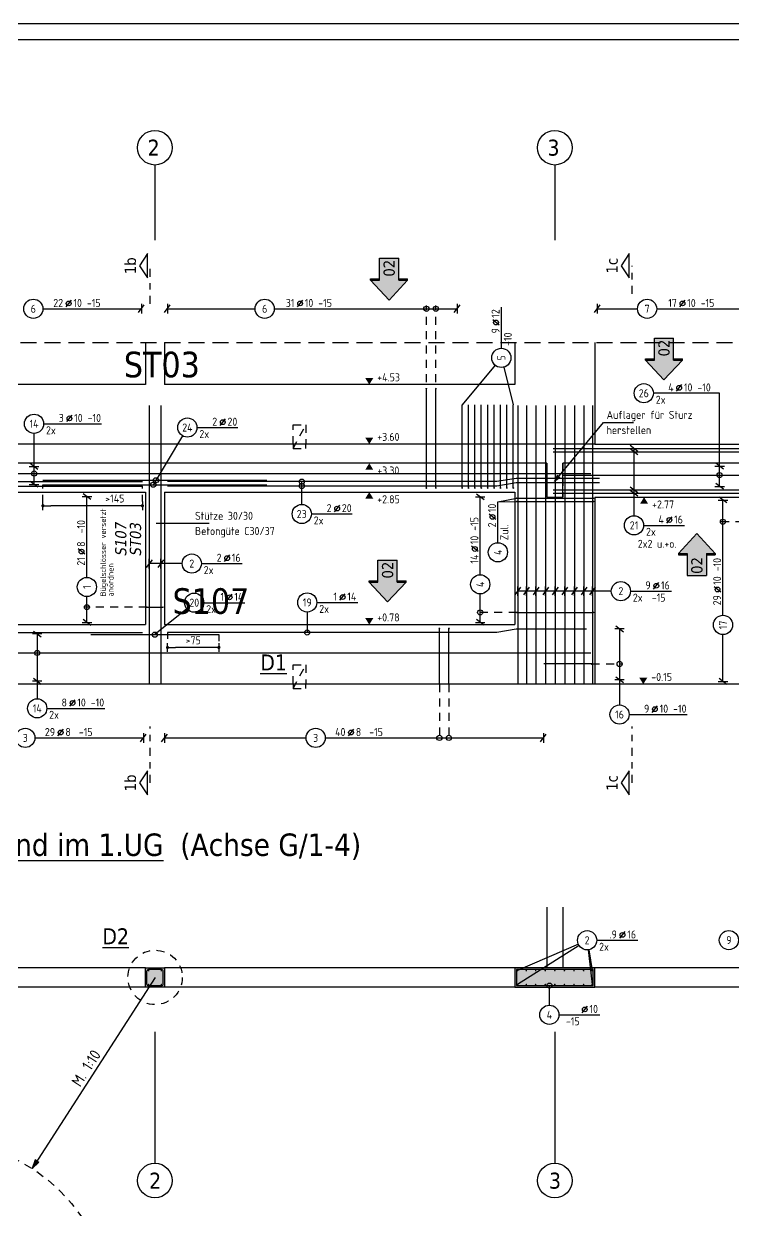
# Model space of a CAD drawing. Extents: x 44 to 147, y 27 to 70.
# Drawn here: x 53.55 to 64.64, y 47.2 to 65.73 of the extents above; entities that cross this region are included whole.
import ezdxf
from ezdxf.enums import TextEntityAlignment as Align

# ---------------------------------------------------------------- set-up
doc = ezdxf.new("R2010")
doc.units = 0
doc.header["$LTSCALE"] = 0.5
for name, pattern in [('AUSGEZOGEN', [1000.01, 1000, 0.01]), ('DASHDOTSMALL', [1.05, 0.5, -0.25, 0.05, -0.25]), ('DASHED', [0.75, 0.5, -0.25]), ('DOT', [0.175, 0.05, -0.125]), ('HIDDEN', [0.375, 0.25, -0.125]), ('HIDDEN4', [0.12, 0.02, -0.1]), ('PUNKT', [0.175, 0.05, -0.125]), ('STRICHPUNKT2', [0.55, 0.25, -0.125, 0.05, -0.125]), ('VERDECKT', [0.375, 0.25, -0.125])]:
    doc.linetypes.add(name, pattern=pattern)
for name, color, linetype in [('ACHSEN', 7, 'Continuous'), ('AFU', 7, 'Continuous'), ('BETON', 7, 'Continuous'), ('Brüstung EG', 7, 'Continuous'), ('DETAIL', 7, 'Continuous'), ('DRUEBER', 7, 'Continuous'), ('grau_hell', 7, 'Continuous'), ('grau_mittel', 7, 'Continuous'), ('HILFE', 7, 'Continuous'), ('index', 7, 'Continuous'), ('koten', 7, 'Continuous'), ('MASSE', 7, 'Continuous'), ('OBJEKT', 7, 'Continuous'), ('RAHMEN', 7, 'Continuous'), ('RND', 7, 'Continuous'), ('SCHNITTE', 7, 'Continuous'), ('SFP_Achsen', 7, 'Continuous'), ('TEXT', 7, 'Continuous'), ('VERDECKT', 7, 'Continuous')]:
    doc.layers.add(name, color=color, linetype=linetype)
doc.layers.add('NOPLOT', color=7, linetype='Continuous', plot=False)
doc.styles.add('helv', font='tahoma.ttf')
doc.styles.add('txt', font='isocp.shx')
doc.linetypes.add('AFU_50K', pattern='A,0.15,["/",Standard,S=0.2,R=0,X=-0.01,Y=-0.1],0.07,["/",Standard,S=0.2,R=0,X=-0.01,Y=-0.1],0.15', length=0.37)
doc.linetypes.add('AFU_50L', pattern='A,0.75,["/",Standard,S=0.2,R=0,X=-0.01,Y=-0.1],0.07,["/",Standard,S=0.2,R=0,X=-0.01,Y=-0.1],0.75', length=1.57)
doc.dimstyles.new('DOT_I', dxfattribs={"dimscale": 0.5, "dimtxt": 0.25, "dimasz": 0.25, "dimexe": 0.1, "dimexo": 0.3, "dimgap": 0.1, "dimtad": 1, "dimdec": 3, "dimzin": 3, "dimtxsty": 'txt', "dimblk": 'DOT', "dimblk1": 'DOT', "dimblk2": 'DOT', "dimsah": 1, "dimcen": 0.1, "dimse1": 1, "dimse2": 1, "dimazin": 0, "dimtfac": 1, "dimtdec": 4, "dimtix": 1, "dimtmove": 2, "dimatfit": 3, "dimfxl": 0, "dimtvp": 1, "dimtolj": 1, "dimtzin": 0, "dimarcsym": 0})

# ---------------------------------------------------------------- blocks, each defined once
blk = doc.blocks.new('OKRD_O')
at = {"color": 0, "linetype": 'ByBlock'}
blk.add_solid([(-0.125, 0.202), (0.125, 0.202), (0, 0)], dxfattribs=at)
at = {"color": 0, "linetype": 'ByBlock', "style": 'txt'}
blk.add_attdef('OKRD', (0.25, 0.1), '', height=0.25, dxfattribs=at)
blk = doc.blocks.new('OKRD_U')
at = {"color": 0, "linetype": 'ByBlock'}
blk.add_solid([(-0.125, -0.202), (0.125, -0.202), (0, 0)], dxfattribs=at)
at = {"color": 0, "linetype": 'ByBlock', "style": 'txt'}
blk.add_attdef('OKRD', (0.25, -0.35), '', height=0.25, dxfattribs=at)
blk = doc.blocks.new('lei_gre')
at = {"layer": 'RND', "color": 7, "linetype": 'Continuous'}
for p, q in [((-0.09, -0.12), (0.09, 0.12)), ((0, 0.15), (0, -0.15))]:
    blk.add_line(p, q, dxfattribs=at)
blk = doc.blocks.new('RND_LEI')
at = {"layer": 'RND', "color": 7, "linetype": 'Continuous'}
blk.add_line((1.022, 0.066), (1.19, 0.27), dxfattribs=at)
for centre, radius in [((0, 0), 0.3), ((1.106, 0.168), 0.075)]:
    blk.add_circle(centre, radius, dxfattribs=at)
at = {"layer": 'RND', "color": 7, "linetype": 'Continuous', "style": 'txt'}
blk.add_attdef('POSL', text='', height=0.25, dxfattribs=at).set_placement((0, 0), align=Align.MIDDLE)
blk.add_attdef('ANZ', text='', height=0.25, dxfattribs=at).set_placement((0.931, 0.057), align=Align.RIGHT)
for tag, p in [('DUM', (1.253, 0.057)), ('ABSTD', (1.674, 0.057)), ('POSTXT', (0.374, -0.327))]:
    blk.add_attdef(tag, p, '', height=0.25, dxfattribs=at)
blk = doc.blocks.new('A1-57-0')
at = {"layer": 'RAHMEN'}
blk.add_line((137.9, 59.4), (0, 59.4), dxfattribs=at)
at = {"layer": 'RAHMEN', "color": 5}
blk.add_line((137.4, 58.9), (2, 58.9), dxfattribs=at)
blk = doc.blocks.new('Pfeillinie')
at = {"layer": 'TEXT', "linetype": 'Continuous'}
blk.add_hatch(color=7, dxfattribs=at).paths.add_polyline_path([(0, 0), (-0.8, 0.2), (-0.8, 0), (-0.8, -0.2)])
at = {"layer": 'TEXT', "color": 7, "linetype": 'Continuous'}
for p, q in [((-0.8, 0), (-0.8, 0.2)), ((-0.8, 0.2), (0, 0)), ((-0.8, 0), (-0.8, -0.2)), ((-0.8, -0.2), (0, 0))]:
    blk.add_line(p, q, dxfattribs=at)
blk = doc.blocks.new('DOT')
at = {"layer": 'MASSE', "color": 7, "linetype": 'Continuous'}
for p, q in [((0, 0), (-1, 0)), ((0, 0.54), (0, -0.54))]:
    blk.add_line(p, q, dxfattribs=at)
at = {"layer": 'MASSE', "color": 7, "linetype": 'Continuous', "const_width": 0.2}
blk.add_lwpolyline([(-0.1, 0, 1), (0.1, 0, 1)], format="xyb", close=True, dxfattribs=at)
blk = doc.blocks.new('*D36')
at = {"layer": 'DEFPOINTS', "color": 0, "linetype": 'AUSGEZOGEN', "transparency": 16777216}
for p in [(55.8, 55.987), (55.8, 55.987), (56.604, 55.987)]:
    blk.add_point(p, dxfattribs=at)
at = {"layer": 'MASSE', "color": 0, "linetype": 'AUSGEZOGEN', "lineweight": -2, "transparency": 16777216}
blk.add_line((56.479, 55.987), (55.925, 55.987), dxfattribs=at)
at = {"layer": 'MASSE', "color": 0, "linetype": 'AUSGEZOGEN', "lineweight": -2, "transparency": 16777216, "xscale": 0.125, "yscale": 0.125, "zscale": 0.125, "rotation": 180}
blk.add_blockref('DOT', (55.8, 55.987), dxfattribs=at)
at = {"layer": 'MASSE', "color": 0, "linetype": 'AUSGEZOGEN', "lineweight": -2, "transparency": 16777216, "xscale": 0.125, "yscale": 0.125, "zscale": 0.125}
blk.add_blockref('DOT', (56.604, 55.987), dxfattribs=at)
at = {"layer": 'MASSE', "color": 0, "linetype": 'AUSGEZOGEN', "transparency": 16777216, "insert": (56.202, 56.099), "char_height": 0.125, "attachment_point": 5, "style": 'txt'}
blk.add_mtext('\\A1;>75', dxfattribs=at)
blk = doc.blocks.new('*D38')
at = {"layer": 'DEFPOINTS', "color": 0, "linetype": 'AUSGEZOGEN', "transparency": 16777216}
for p in [(53.854, 58.2), (53.854, 58.2), (55.408, 58.2)]:
    blk.add_point(p, dxfattribs=at)
at = {"layer": 'MASSE', "color": 0, "linetype": 'AUSGEZOGEN', "lineweight": -2, "transparency": 16777216}
blk.add_line((55.283, 58.2), (53.979, 58.2), dxfattribs=at)
at = {"layer": 'MASSE', "color": 0, "linetype": 'AUSGEZOGEN', "lineweight": -2, "transparency": 16777216, "xscale": 0.125, "yscale": 0.125, "zscale": 0.125, "rotation": 180}
blk.add_blockref('DOT', (53.854, 58.2), dxfattribs=at)
at = {"layer": 'MASSE', "color": 0, "linetype": 'AUSGEZOGEN', "lineweight": -2, "transparency": 16777216, "xscale": 0.125, "yscale": 0.125, "zscale": 0.125}
blk.add_blockref('DOT', (55.408, 58.2), dxfattribs=at)
at = {"layer": 'MASSE', "color": 0, "linetype": 'AUSGEZOGEN', "transparency": 16777216, "insert": (54.977, 58.313), "char_height": 0.125, "attachment_point": 5, "style": 'txt'}
blk.add_mtext('\\A1;>145', dxfattribs=at)
blk = doc.blocks.new('SCHN-2')
at = {"layer": 'SCHNITTE', "color": 6, "linetype": 'Continuous'}
blk.add_lwpolyline([(0.378, 0.088), (0, 0.34), (-0.378, 0.088)], close=True, dxfattribs=at)
at = {"layer": 'SCHNITTE', "color": 1, "linetype": 'DASHDOTSMALL', "style": 'helv'}
blk.add_attdef('SCHN-2', text='', height=0.35, dxfattribs=at).set_placement((0, 0.45), align=Align.CENTER)
blk = doc.blocks.new('hin_ind5')
at = {"layer": 'grau_hell', "linetype": 'AUSGEZOGEN'}
h = blk.add_hatch(color=9, dxfattribs=at)
h.dxf.hatch_style = 2
h.paths.add_polyline_path([(0, 0), (0.619, -0.577), (0.619, -0.3), (1.306, -0.3), (1.306, 0.3), (0.619, 0.3), (0.619, 0.577)])
h.paths.add_polyline_path([(0.34, -0.274), (1.311, -0.274), (1.311, 0.274), (0.34, 0.274)], flags=9)
at = {"layer": 'OBJEKT', "linetype": 'AUSGEZOGEN'}
for points in [[(0.619, 0.3), (0.66, 0.3), (0.66, 0.577), (0.619, 0.577)], [(0.619, -0.577), (0.66, -0.577), (0.66, -0.3), (0.619, -0.3)]]:
    blk.add_hatch(color=1, dxfattribs=at).paths.add_polyline_path(points)
at = {"layer": 'OBJEKT', "color": 1, "linetype": 'AUSGEZOGEN'}
for p, q in [((0, 0), (0.619, 0.577)), ((0.619, 0.577), (0.619, 0.3)), ((0.619, 0.577), (0.66, 0.577)), ((0.66, 0.577), (0.66, 0.3)), ((0, 0), (0.619, -0.577)), ((0.619, 0.3), (1.306, 0.3)), ((1.306, 0.3), (1.306, -0.3)), ((0.619, -0.3), (0.619, -0.577)), ((0.619, -0.3), (1.306, -0.3)), ((0.66, -0.3), (0.66, -0.577))]:
    blk.add_line(p, q, dxfattribs=at)
at = {"layer": 'OBJEKT', "color": 7, "linetype": 'AUSGEZOGEN'}
blk.add_line((0.619, -0.577), (0.66, -0.577), dxfattribs=at)
at = {"layer": 'index', "color": 1, "linetype": 'Continuous', "style": 'helv'}
blk.add_attdef('INDEX', text='', height=0.35, rotation=360, dxfattribs=at).set_placement((1.259, 0), align=Align.MIDDLE_RIGHT)

msp = doc.modelspace()

# ---------------------------------------------------------------- linework, layer by layer
at = {"layer": 'ACHSEN', "color": 140, "linetype": 'AUSGEZOGEN'}
for p, q in [((55.6041, 63.5221), (55.6041, 62.3475)), ((61.8541, 63.5221), (61.8541, 62.3475)), ((55.6041, 49.9845), (55.6041, 47.9301)), ((61.8541, 49.9845), (61.8541, 47.9301))]:
    msp.add_line(p, q, dxfattribs=at)
at = {"layer": 'AFU', "color": 8, "linetype": 'AFU_50L'}
for p, q in [((62.4791, 59.1633), (48.7291, 59.1633)), ((61.7291, 58.8633), (48.7291, 58.8633)), ((65.4891, 58.8633), (61.9791, 58.8633)), ((62.4791, 55.4133), (48.7291, 55.4133))]:
    msp.add_line(p, q, dxfattribs=at)
at = {"layer": 'AFU', "color": 8, "linetype": 'AFU_50K'}
for p, q in [((61.7291, 58.8633), (61.7291, 58.3333)), ((61.9791, 58.3333), (61.9791, 58.8633)), ((61.7291, 58.3333), (61.9791, 58.3333))]:
    msp.add_line(p, q, dxfattribs=at)
at = {"layer": 'BETON', "color": 6, "linetype": 'AUSGEZOGEN'}
for p, q in [((55.4541, 60.7476), (55.4541, 60.0933)), ((55.7541, 60.7476), (55.7541, 60.0933)), ((61.2291, 60.7476), (61.2291, 60.0933)), ((62.4791, 60.7476), (62.4791, 59.1633)), ((55.4541, 60.0933), (51.2291, 60.0933)), ((61.2291, 60.0933), (55.7541, 60.0933)), ((62.4791, 59.1633), (64.9791, 59.1633)), ((51.2291, 58.4133), (55.4541, 58.4133)), ((55.4541, 58.4133), (55.4541, 56.3433)), ((55.7541, 58.4133), (55.7541, 56.3433)), ((55.7541, 58.4133), (61.2291, 58.4133)), ((61.2291, 58.4133), (61.2291, 56.3433)), ((62.4791, 58.3333), (62.4791, 55.4133)), ((62.4791, 58.3333), (64.9791, 58.3333)), ((51.2291, 56.3433), (55.4541, 56.3433)), ((55.7541, 56.3433), (61.2291, 56.3433)), ((64.9791, 55.4133), (62.4791, 55.4133))]:
    msp.add_line(p, q, dxfattribs=at)
at = {"layer": 'BETON', "color": 6, "linetype": 'AUSGEZOGEN', "lineweight": -2}
for points in [[(55.7541, 50.9801), (55.7541, 50.6801), (55.4541, 50.6801), (55.4541, 50.9801)], [(62.4791, 50.6801), (62.4791, 50.9801), (61.2291, 50.9801), (61.2291, 50.6801)]]:
    msp.add_lwpolyline(points, close=True, dxfattribs=at)
at = {"layer": 'Brüstung EG', "color": 102, "linetype": 'DOT'}
for p, q in [((55.4541, 50.9801), (51.2291, 50.9801)), ((61.2291, 50.9801), (55.7541, 50.9801)), ((55.4541, 50.6801), (51.2291, 50.6801)), ((61.2291, 50.6801), (55.7541, 50.6801))]:
    msp.add_line(p, q, dxfattribs=at)
at = {"layer": 'DETAIL', "color": 102, "linetype": 'VERDECKT'}
for centre, radius in [((55.6072, 50.8332), 0.425), ((52.2433, 45.6047), 2.6671)]:
    msp.add_circle(centre, radius, dxfattribs=at)
at = {"layer": 'DRUEBER', "color": 7, "linetype": 'PUNKT', "lineweight": -2}
for points in [[(55.7541, 50.9801), (55.7541, 50.6801), (55.4541, 50.6801), (55.4541, 50.9801)], [(62.4791, 50.6801), (62.4791, 50.9801), (61.2291, 50.9801), (61.2291, 50.6801)]]:
    msp.add_lwpolyline(points, close=True, dxfattribs=at)
at = {"layer": 'grau_mittel', "color": 61}
for points in [[(55.4541, 50.9801), (55.4541, 50.6801), (55.7541, 50.9801), (55.7541, 50.6801)], [(61.2291, 50.9801), (61.2291, 50.6801), (62.4791, 50.9801), (62.4791, 50.6801)]]:
    msp.add_solid(points, dxfattribs=at)
at = {"layer": 'HILFE', "color": 102, "linetype": 'DASHED'}
msp.add_line((48.6291, 60.7476), (70.6791, 60.7476), dxfattribs=at)
at = {"layer": 'HILFE', "color": 102, "linetype": 'AUSGEZOGEN'}
msp.add_line((56.4526, 57.9229), (55.624, 57.9229), dxfattribs=at)
at = {"layer": 'MASSE', "color": 7, "linetype": 'HIDDEN4'}
for p, q in [((53.8541, 58.2679), (53.8541, 58.5281)), ((55.4078, 58.2679), (55.4078, 58.5074)), ((55.8004, 56.2205), (55.8004, 56.0543)), ((56.6041, 56.1868), (56.6041, 55.9993))]:
    msp.add_line(p, q, dxfattribs=at)
at = {"layer": 'OBJEKT', "color": 7, "linetype": 'AUSGEZOGEN'}
for p, q in [((61.7291, 51.9308), (61.7291, 50.9801)), ((61.9791, 51.9308), (61.9791, 50.9801)), ((55.4541, 50.9801), (51.2291, 50.9801)), ((61.2291, 50.9801), (55.7541, 50.9801)), ((64.9791, 50.9801), (62.4791, 50.9801)), ((55.4541, 50.6801), (51.2291, 50.6801)), ((61.2291, 50.6801), (55.7541, 50.6801)), ((64.9791, 50.6801), (62.4791, 50.6801))]:
    msp.add_line(p, q, dxfattribs=at)
at = {"layer": 'RND', "color": 7, "linetype": 'AUSGEZOGEN'}
for p, q in [((53.853, 61.2762), (55.3922, 61.2762)), ((55.7988, 61.2762), (57.1696, 61.2762)), ((57.4696, 61.2762), (60.3281, 61.2762)), ((61.0186, 60.6596), (61.0186, 61.2996)), ((62.5174, 61.2763), (63.1467, 61.2763)), ((63.4467, 61.2763), (64.9278, 61.2763)), ((64.4303, 59.9571), (63.3953, 59.9571)), ((64.4303, 58.8181), (64.4303, 59.9571)), ((53.7146, 58.8137), (53.7146, 59.3303)), ((53.8646, 59.4803), (54.7708, 59.4803)), ((56.2613, 59.4219), (56.9013, 59.4219)), ((53.7146, 58.5332), (53.7146, 58.8137)), ((64.4303, 58.5031), (64.4303, 58.8181)), ((54.5408, 57.081), (54.5408, 58.3431)), ((60.6877, 57.1221), (60.6877, 58.3369)), ((60.9644, 57.623), (60.9644, 58.263)), ((64.4824, 56.4885), (64.4824, 58.2892)), ((58.0487, 58.0717), (58.6887, 58.0717)), ((63.2423, 57.894), (63.8823, 57.894)), ((56.3297, 57.2969), (56.9697, 57.2969)), ((54.5408, 56.3772), (54.5408, 56.781)), ((60.6877, 56.379), (60.6877, 56.8221)), ((63.0371, 56.866), (63.6771, 56.866)), ((56.3685, 56.6862), (57.0085, 56.6862)), ((58.1349, 56.69), (58.7749, 56.69)), ((53.7638, 56.1987), (53.7638, 55.4606)), ((62.8657, 56.2779), (62.8657, 55.4821)), ((64.4824, 55.4547), (64.4824, 56.1885)), ((53.7638, 55.4606), (53.7638, 55.1858)), ((62.8657, 55.4821), (62.8657, 55.089)), ((53.9138, 55.0358), (54.8201, 55.0358)), ((63.0157, 54.939), (63.9219, 54.939)), ((53.7275, 54.5745), (55.4234, 54.5745)), ((55.7541, 54.5745), (57.9661, 54.5745)), ((58.2661, 54.5745), (61.6752, 54.5745)), ((62.5096, 51.4132), (63.1496, 51.4132)), ((55.6072, 50.8332), (53.6864, 47.8477)), ((61.9192, 50.249), (62.5592, 50.249))]:
    msp.add_line(p, q, dxfattribs=at)
at = {"layer": 'RND', "color": 102, "linetype": 'VERDECKT'}
for p, q in [((59.8462, 59.6779), (59.8462, 61.3262)), ((59.9962, 59.6779), (59.9962, 61.3262)), ((65.0299, 57.9501), (64.4324, 57.9501)), ((55.4791, 56.6159), (54.4908, 56.6159)), ((61.2584, 56.5337), (60.6377, 56.5337)), ((62.4299, 55.7283), (62.9157, 55.7283)), ((60.0494, 55.4133), (60.0494, 54.5245)), ((60.1994, 55.4133), (60.1994, 54.5245))]:
    msp.add_line(p, q, dxfattribs=at)
at = {"layer": 'RND', "color": 102, "linetype": 'AUSGEZOGEN'}
for p, q in [((60.9222, 60.3946), (60.4053, 59.7779)), ((61.0557, 60.3643), (61.2053, 59.7779)), ((56.0345, 59.293), (55.5725, 58.5178)), ((63.0923, 58.044), (63.0923, 59.0941)), ((57.8987, 58.2217), (57.8987, 58.5774)), ((60.9644, 58.263), (61.2584, 58.3171)), ((60.9644, 58.263), (61.2584, 58.2671)), ((56.0297, 57.2969), (55.5141, 57.2969)), ((62.7371, 56.866), (61.2749, 56.866)), ((56.1021, 56.5916), (55.6041, 56.1868)), ((57.9849, 56.54), (57.9849, 56.2205)), ((62.2221, 51.3532), (61.271, 50.9386)), ((62.233, 51.3328), (61.271, 50.7216)), ((62.3761, 51.2641), (62.4359, 50.7216)), ((62.3834, 51.2651), (62.4359, 50.9386)), ((61.7692, 50.399), (61.7692, 50.7051))]:
    msp.add_line(p, q, dxfattribs=at)
at = {"layer": 'RND', "color": 7, "linetype": 'AUSGEZOGEN'}
for points, const_width in [([(59.8392, 60.0279, 1), (59.8532, 60.0279, 1)], 0.014), ([(59.9892, 60.0279, 1), (60.0032, 60.0279, 1)], 0.014), ([(59.8392, 58.4779, 1), (59.8532, 58.4779, 1)], 0.014), ([(59.9892, 58.4779, 1), (60.0032, 58.4779, 1)], 0.014), ([(60.4123, 58.4779, -1), (60.3983, 58.4779, -1)], 0.014), ([(60.5123, 58.4779, -1), (60.4983, 58.4779, -1)], 0.014), ([(60.6123, 58.4779, -1), (60.5983, 58.4779, -1)], 0.014), ([(60.7123, 58.4779, -1), (60.6983, 58.4779, -1)], 0.014), ([(60.8123, 58.4779, -1), (60.7983, 58.4779, -1)], 0.014), ([(60.9123, 58.4779, -1), (60.8983, 58.4779, -1)], 0.014), ([(61.0123, 58.4779, -1), (60.9983, 58.4779, -1)], 0.014), ([(61.1123, 58.4779, -1), (61.0983, 58.4779, -1)], 0.014), ([(61.2123, 58.4779, -1), (61.1983, 58.4779, -1)], 0.014), ([(61.2522, 58.3171, 1), (61.2647, 58.3171, 1)], 0.0125), ([(61.2522, 58.2671, 1), (61.2647, 58.2671, 1)], 0.0125), ([(62.4522, 58.3171, 1), (62.4647, 58.3171, 1)], 0.0125), ([(62.4522, 58.2671, 1), (62.4647, 58.2671, 1)], 0.0125), ([(55.4728, 56.6159, 1), (55.4853, 56.6159, 1)], 0.0125), ([(55.7228, 56.6159, 1), (55.7353, 56.6159, 1)], 0.0125), ([(61.2522, 56.5337, 1), (61.2647, 56.5337, 1)], 0.0125), ([(62.4522, 56.5337, 1), (62.4647, 56.5337, 1)], 0.0125), ([(60.0424, 56.2833, 1), (60.0564, 56.2833, 1)], 0.014), ([(60.1924, 56.2833, 1), (60.2064, 56.2833, 1)], 0.014), ([(62.4369, 55.7283, -1), (62.4229, 55.7283, -1)], 0.014), ([(55.4982, 50.9386, 1), (55.5107, 50.9386, 1)], 0.0125), ([(55.5005, 50.9386, 1), (55.5085, 50.9386, 1)], 0.008), ([(55.6975, 50.9386, 1), (55.71, 50.9386, 1)], 0.0125), ([(55.7077, 50.9386, -1), (55.6997, 50.9386, -1)], 0.008), ([(61.2647, 50.9386, 1), (61.2772, 50.9386, 1)], 0.0125), ([(61.4019, 50.9386, 1), (61.4144, 50.9386, 1)], 0.0125), ([(61.4042, 50.9386, 1), (61.4122, 50.9386, 1)], 0.008), ([(61.5479, 50.9386, 1), (61.5604, 50.9386, 1)], 0.0125), ([(61.5502, 50.9386, 1), (61.5582, 50.9386, 1)], 0.008), ([(61.6979, 50.9386, 1), (61.7104, 50.9386, 1)], 0.0125), ([(61.7002, 50.9386, 1), (61.7082, 50.9386, 1)], 0.008), ([(61.8479, 50.9386, 1), (61.8604, 50.9386, 1)], 0.0125), ([(61.8502, 50.9386, 1), (61.8582, 50.9386, 1)], 0.008), ([(61.9979, 50.9386, 1), (62.0104, 50.9386, 1)], 0.0125), ([(62.0002, 50.9386, 1), (62.0082, 50.9386, 1)], 0.008), ([(62.1479, 50.9386, 1), (62.1604, 50.9386, 1)], 0.0125), ([(62.1502, 50.9386, 1), (62.1582, 50.9386, 1)], 0.008), ([(62.2979, 50.9386, 1), (62.3104, 50.9386, 1)], 0.0125), ([(62.3002, 50.9386, 1), (62.3082, 50.9386, 1)], 0.008), ([(62.4297, 50.9386, 1), (62.4422, 50.9386, 1)], 0.0125), ([(62.4319, 50.9386, 1), (62.4399, 50.9386, 1)], 0.008), ([(55.4982, 50.7216, 1), (55.5107, 50.7216, 1)], 0.0125), ([(55.5005, 50.7216, -1), (55.5085, 50.7216, -1)], 0.008), ([(55.6975, 50.7216, 1), (55.71, 50.7216, 1)], 0.0125), ([(55.7077, 50.7216, 1), (55.6997, 50.7216, 1)], 0.008), ([(61.2647, 50.7216, 1), (61.2772, 50.7216, 1)], 0.0125), ([(61.4019, 50.7216, 1), (61.4144, 50.7216, 1)], 0.0125), ([(61.4042, 50.7216, -1), (61.4122, 50.7216, -1)], 0.008), ([(61.5479, 50.7216, 1), (61.5604, 50.7216, 1)], 0.0125), ([(61.5502, 50.7216, -1), (61.5582, 50.7216, -1)], 0.008), ([(61.6979, 50.7216, 1), (61.7104, 50.7216, 1)], 0.0125), ([(61.7002, 50.7216, -1), (61.7082, 50.7216, -1)], 0.008), ([(61.8479, 50.7216, 1), (61.8604, 50.7216, 1)], 0.0125), ([(61.8502, 50.7216, -1), (61.8582, 50.7216, -1)], 0.008), ([(61.9979, 50.7216, 1), (62.0104, 50.7216, 1)], 0.0125), ([(62.0002, 50.7216, -1), (62.0082, 50.7216, -1)], 0.008), ([(62.1479, 50.7216, 1), (62.1604, 50.7216, 1)], 0.0125), ([(62.1502, 50.7216, -1), (62.1582, 50.7216, -1)], 0.008), ([(62.2979, 50.7216, 1), (62.3104, 50.7216, 1)], 0.0125), ([(62.3002, 50.7216, -1), (62.3082, 50.7216, -1)], 0.008), ([(62.4297, 50.7216, 1), (62.4422, 50.7216, 1)], 0.0125)]:
    msp.add_lwpolyline(points, format="xyb", close=True, dxfattribs=dict(at, const_width=const_width))
at = {"layer": 'RND', "color": 1, "linetype": 'AUSGEZOGEN'}
for points in [[(59.8462, 58.4779), (59.8462, 60.0279)], [(59.9962, 58.4779), (59.9962, 60.0279)], [(55.5141, 59.7633), (55.5141, 55.4133)], [(55.6941, 59.7633), (55.6941, 55.4133)], [(59.8462, 58.4779), (59.8462, 59.6779)], [(59.9962, 58.4779), (59.9962, 59.6779)], [(60.4053, 58.4779), (60.4053, 59.7779)], [(60.5053, 58.4779), (60.5053, 59.7779)], [(60.6053, 58.4779), (60.6053, 59.7779)], [(60.7053, 58.4779), (60.7053, 59.7779)], [(60.8053, 58.4779), (60.8053, 59.7779)], [(60.9053, 58.4779), (60.9053, 59.7779)], [(61.0053, 58.4779), (61.0053, 59.7779)], [(61.1053, 58.4779), (61.1053, 59.7779)], [(61.2053, 58.4779), (61.2053, 59.7779)], [(61.2749, 59.7633), (61.2749, 55.4133)], [(61.4097, 59.7633), (61.4097, 55.4133)], [(61.5597, 59.7633), (61.5597, 55.4133)], [(61.7097, 59.7633), (61.7097, 55.4133)], [(61.8597, 59.7633), (61.8597, 55.4133)], [(62.0097, 59.7633), (62.0097, 55.4133)], [(62.1597, 59.7633), (62.1597, 55.4133)], [(62.1597, 59.7633), (62.1597, 55.4133)], [(62.3097, 59.7633), (62.3097, 55.4133)], [(62.4412, 59.7633), (62.4412, 55.4133)], [(61.8291, 59.0941), (65.6291, 59.0941)], [(61.8291, 59.0418), (65.6291, 59.0418)], [(50.4078, 58.6074), (51.2078, 58.6074), (51.5078, 58.5774), (55.4078, 58.5774)], [(50.7197, 58.7032), (62.4197, 58.7032)], [(53.8541, 58.5981), (57.3541, 58.5981)], [(62.5504, 58.6274), (61.2504, 58.6274), (60.9504, 58.5774), (55.8004, 58.5774)], [(61.9791, 58.6793), (65.4791, 58.6793)], [(50.4078, 58.5374), (51.2078, 58.5374), (51.5078, 58.5074), (55.4078, 58.5074)], [(53.8541, 58.5281), (57.3541, 58.5281)], [(62.5504, 58.5574), (61.2504, 58.5574), (60.9504, 58.5074), (55.8004, 58.5074)], [(61.8291, 58.4467), (65.6291, 58.4467)], [(61.8291, 58.3944), (65.6291, 58.3944)], [(61.2584, 58.3171), (62.4584, 58.3171)], [(61.2584, 58.2671), (62.4584, 58.2671)], [(55.4791, 56.6159), (55.7291, 56.6159)], [(61.2584, 56.5337), (62.4584, 56.5337)], [(50.6078, 56.2505), (51.2078, 56.2505), (51.5078, 56.2205), (55.4078, 56.2205)], [(54.6041, 56.1868), (56.6041, 56.1868)], [(62.3504, 56.2705), (61.2504, 56.2705), (60.9504, 56.2205), (55.8004, 56.2205)], [(60.0494, 55.4133), (60.0494, 56.2833)], [(60.1994, 55.4133), (60.1994, 56.2833)], [(50.7197, 55.9006), (62.4197, 55.9006)], [(62.4299, 55.7283), (61.6799, 55.7283)]]:
    msp.add_lwpolyline(points, dxfattribs=at)
at = {"layer": 'RND', "color": 102, "linetype": 'AUSGEZOGEN'}
msp.add_lwpolyline([(61.8473, 58.5794), (62.6143, 59.5004), (63.0835, 59.5004)], dxfattribs=at)
at = {"layer": 'RND', "color": 1, "linetype": 'AUSGEZOGEN'}
msp.add_lwpolyline([(55.5041, 50.7051), (55.7041, 50.7051, 0.4142136), (55.7341, 50.7351), (55.7341, 50.9251, 0.4142136), (55.7041, 50.9551), (55.5041, 50.9551, 0.4142136), (55.4741, 50.9251), (55.4741, 50.7351, 0.4142136)], format="xyb", close=True, dxfattribs=at)
msp.add_lwpolyline([(61.2541, 50.7051), (62.4541, 50.7051), (62.4541, 50.9551), (61.2541, 50.9551)], close=True, dxfattribs=at)
at = {"layer": 'RND', "color": 7, "linetype": 'AUSGEZOGEN'}
for centre in [(59.8462, 61.2762), (59.9962, 61.2762), (53.7146, 58.7032), (55.5786, 58.5281), (55.6203, 58.5981), (57.8987, 58.5774), (64.4303, 58.6793), (57.8987, 58.5074), (64.4824, 57.9501), (54.5408, 56.6159), (60.6877, 56.5337), (55.6041, 56.1868), (57.9849, 56.2205), (53.7638, 55.9006), (62.8657, 55.7283), (60.0494, 54.5745), (60.1994, 54.5745), (61.7692, 50.7051)]:
    msp.add_circle(centre, 0.04, dxfattribs=at)
at = {"layer": 'SCHNITTE', "color": 6, "linetype": 'STRICHPUNKT2'}
for p, q in [((55.5319, 61.3524), (55.5319, 61.9487)), ((63.0616, 61.5111), (63.0616, 61.9487)), ((55.5319, 53.8712), (55.5319, 54.7505)), ((63.0616, 53.8712), (63.0616, 54.7505))]:
    msp.add_line(p, q, dxfattribs=at)
at = {"layer": 'SFP_Achsen', "color": 7, "linetype": 'AUSGEZOGEN'}
for centre in [(55.6041, 63.7926), (61.8541, 63.7926), (55.6041, 47.6596), (61.8541, 47.6596)]:
    msp.add_circle(centre, 0.2705, dxfattribs=at)
at = {"layer": 'VERDECKT', "color": 7, "linetype": 'HIDDEN'}
for p, q in [((57.7641, 59.1633), (57.7641, 59.4633)), ((57.7641, 59.4633), (57.9641, 59.4633)), ((57.7641, 59.0933), (57.9641, 59.4633)), ((57.9641, 59.4633), (57.9641, 59.1633)), ((57.7641, 59.1633), (57.7641, 59.0933)), ((57.9641, 59.0933), (57.9641, 59.1633)), ((57.7641, 59.0933), (57.9641, 59.0933)), ((57.7641, 55.4133), (57.7641, 55.7133)), ((57.7641, 55.7133), (57.9641, 55.7133)), ((57.7641, 55.3433), (57.9641, 55.7133)), ((57.9641, 55.7133), (57.9641, 55.4133)), ((57.7641, 55.4133), (57.7641, 55.3433)), ((57.9641, 55.3433), (57.9641, 55.4133)), ((57.7641, 55.3433), (57.9641, 55.3433))]:
    msp.add_line(p, q, dxfattribs=at)
at = {"layer": 'VERDECKT', "color": 7, "linetype": 'VERDECKT'}
for p, q in [((61.7291, 58.8633), (61.7291, 58.3333)), ((61.9791, 58.8633), (61.9791, 58.3333)), ((61.7291, 58.3333), (61.9791, 58.3333)), ((57.7641, 55.4133), (52.5791, 55.4133)), ((62.4791, 55.4133), (57.9641, 55.4133))]:
    msp.add_line(p, q, dxfattribs=at)

# ---------------------------------------------------------------- block references
at = {"layer": 'koten', "color": 7, "linetype": 'VERDECKT', "xscale": 0.5, "yscale": 0.5, "zscale": 0.5}
for name, p, values in [('OKRD_O', (58.9541, 60.0933), {'OKRD': '+4.53'}), ('OKRD_O', (58.9541, 59.1633), {'OKRD': '+3.60'}), ('OKRD_U', (58.9541, 58.8633), {'OKRD': '+3.30'}), ('OKRD_U', (58.9541, 58.4133), {'OKRD': '+2.85'})]:
    msp.add_blockref(name, p, dxfattribs=at).add_auto_attribs(values)
at = {"layer": 'koten', "color": 7, "linetype": 'AUSGEZOGEN', "xscale": 0.5, "yscale": 0.5, "zscale": 0.5}
for name, p, values in [('OKRD_U', (63.2493, 58.3333), {'OKRD': '+2.77'}), ('OKRD_O', (58.9541, 56.3433), {'OKRD': '+0.78'}), ('OKRD_O', (63.2369, 55.4133), {'OKRD': '-0.15'})]:
    msp.add_blockref(name, p, dxfattribs=at).add_auto_attribs(values)
at = {"layer": 'OBJEKT', "color": 7, "linetype": 'AUSGEZOGEN', "xscale": 0.5, "yscale": 0.5, "zscale": 0.5, "rotation": 90}
for p in [(59.264, 61.4118), (63.56, 60.1654), (59.2404, 56.6968)]:
    msp.add_blockref('hin_ind5', p, dxfattribs=at).add_auto_attribs({'INDEX': '02'})
at = {"layer": 'OBJEKT', "color": 7, "linetype": 'AUSGEZOGEN'}
ref = msp.add_blockref('hin_ind5', (64.0739, 57.7645), dxfattribs=dict(at, xscale=-0.5, yscale=0.5, zscale=0.5, rotation=90))
ref.add_attrib('INDEX', '02', dxfattribs={"layer": 'index', "color": 1, "linetype": 'Continuous', "height": 0.175, "rotation": 90, "style": 'helv'}).set_placement((64.0739, 57.3984), align=Align.MIDDLE_RIGHT)
at = {"layer": 'RAHMEN', "color": 7, "linetype": 'AUSGEZOGEN', "xscale": 0.5, "yscale": 0.5, "zscale": 0.5}
msp.add_blockref('A1-57-0', (43.8878, 36.0287), dxfattribs=at)
at = {"layer": 'RND', "color": 7, "linetype": 'AUSGEZOGEN', "xscale": 0.5, "yscale": 0.5, "zscale": 0.5}
for p, values in [((53.703, 61.2762), {'POSL': '6', 'DUM': '10', 'ANZ': '22', 'ABSTD': '-15'}), ((57.3196, 61.2762), {'POSL': '6', 'DUM': '10', 'ANZ': '31', 'ABSTD': '-15'}), ((63.2967, 61.2763), {'POSL': '7', 'DUM': '10', 'ANZ': '17', 'ABSTD': '-15'}), ((63.2453, 59.9571), {'POSL': '26', 'DUM': '10', 'ANZ': '4', 'ABSTD': '-10', 'POSTXT': '2x'}), ((53.7146, 59.4803), {'POSL': '14', 'DUM': '10', 'ANZ': '3', 'ABSTD': '-10', 'POSTXT': '2x'}), ((56.1113, 59.4219), {'POSL': '24', 'DUM': '20', 'ANZ': '2', 'POSTXT': '2x'}), ((57.8987, 58.0717), {'POSL': '23', 'DUM': '20', 'ANZ': '2', 'POSTXT': '2x'}), ((63.0923, 57.894), {'POSL': '21', 'DUM': '16', 'ANZ': '4', 'POSTXT': '2x'}), ((56.1797, 57.2969), {'POSL': '2', 'DUM': '16', 'ANZ': '2', 'POSTXT': '2x'}), ((62.8871, 56.866), {'POSL': '2', 'DUM': '16', 'ANZ': '9', 'POSTXT': '2x  -15'}), ((56.2185, 56.6862), {'POSL': '20', 'DUM': '14', 'ANZ': '1', 'POSTXT': '2x'}), ((57.9849, 56.69), {'POSL': '19', 'DUM': '14', 'ANZ': '1', 'POSTXT': '2x'}), ((53.7638, 55.0358), {'POSL': '14', 'DUM': '10', 'ANZ': '8', 'ABSTD': '-10', 'POSTXT': '2x'}), ((62.8657, 54.939), {'POSL': '16', 'DUM': '10', 'ANZ': '9', 'ABSTD': '-10'}), ((53.5775, 54.5745), {'POSL': '3', 'DUM': '8', 'ANZ': '29', 'ABSTD': '-15'}), ((58.1161, 54.5745), {'POSL': '3', 'DUM': '8', 'ANZ': '40', 'ABSTD': '-15'}), ((62.3596, 51.4132), {'POSL': '2', 'DUM': '16', 'ANZ': '.9', 'POSTXT': '2x'}), ((64.575, 51.4153), {'POSL': '9', 'DUM': '14', 'ANZ': '.4'}), ((61.7692, 50.249), {'POSL': '4', 'DUM': '10', 'POSTXT': ' -15'})]:
    msp.add_blockref('RND_LEI', p, dxfattribs=at).add_auto_attribs(values)
for p in [(55.3922, 61.2762), (55.7988, 61.2762), (60.3281, 61.2762), (62.5174, 61.2763), (55.4234, 54.5745), (55.7541, 54.5745), (61.6752, 54.5745)]:
    msp.add_blockref('lei_gre', p, dxfattribs=at)
at = {"layer": 'RND', "color": 7, "linetype": 'AUSGEZOGEN', "xscale": 0.5, "yscale": 0.5, "zscale": 0.5, "rotation": 90}
for p, values in [((61.0186, 60.5096), {'POSL': '5', 'DUM': '12', 'ANZ': '9', 'POSTXT': '-10'}), ((60.9644, 57.473), {'POSL': '4', 'DUM': '10', 'ANZ': '2', 'POSTXT': 'Zul.'}), ((60.6877, 56.9721), {'POSL': '4', 'DUM': '10', 'ANZ': '14', 'ABSTD': '-15'}), ((54.5408, 56.931), {'POSL': '1', 'DUM': '8', 'ANZ': '21', 'ABSTD': '-10'}), ((64.4824, 56.3385), {'POSL': '17', 'DUM': '10', 'ANZ': '29', 'ABSTD': '-10'})]:
    msp.add_blockref('RND_LEI', p, dxfattribs=at).add_auto_attribs(values)
at = {"layer": 'RND', "color": 102, "linetype": 'AUSGEZOGEN'}
for name, p, xscale, yscale, zscale, rotation in [('lei_gre', (63.0923, 59.0941), 0.5, 0.5, 0.5, 90), ('lei_gre', (63.0923, 59.0418), 0.5, 0.5, 0.5, 90), ('Pfeillinie', (61.8473, 58.5794), 0.125, 0.125, 0.125, 230.2131695427846), ('lei_gre', (63.0923, 58.4467), 0.5, 0.5, 0.5, 90), ('lei_gre', (63.0923, 58.3944), 0.5, 0.5, 0.5, 90), ('lei_gre', (55.5141, 57.2969), 0.5, 0.5, 0.5, 180), ('lei_gre', (55.6941, 57.2969), 0.5, 0.5, 0.5, 180), ('lei_gre', (61.2749, 56.866), 0.5, 0.5, 0.5, 180), ('lei_gre', (61.4097, 56.866), 0.5, 0.5, 0.5, 180), ('lei_gre', (61.5597, 56.866), 0.5, 0.5, 0.5, 180), ('lei_gre', (61.7097, 56.866), 0.5, 0.5, 0.5, 180), ('lei_gre', (61.8597, 56.866), 0.5, 0.5, 0.5, 180), ('lei_gre', (62.0097, 56.866), 0.5, 0.5, 0.5, 180), ('lei_gre', (62.1597, 56.866), 0.5, 0.5, 0.5, 180), ('lei_gre', (62.1597, 56.866), 0.5, 0.5, 0.5, 180), ('lei_gre', (62.1597, 56.866), 0.5, 0.5, 0.5, 180), ('lei_gre', (62.3097, 56.866), 0.5, 0.5, 0.5, 180), ('lei_gre', (62.4412, 56.866), 0.5, 0.5, 0.5, 180)]:
    msp.add_blockref(name, p, dxfattribs=dict(at, xscale=xscale, yscale=yscale, zscale=zscale, rotation=rotation))
at = {"layer": 'RND', "color": 7, "linetype": 'AUSGEZOGEN'}
for name, p, xscale, yscale, zscale, rotation in [('lei_gre', (53.7146, 58.8137), 0.5, 0.5, 0.5, 90), ('lei_gre', (64.4303, 58.8181), 0.5, 0.5, 0.5, 90), ('lei_gre', (53.7146, 58.5332), 0.5, 0.5, 0.5, 90), ('lei_gre', (54.5408, 58.3431), 0.5, 0.5, 0.5, 90), ('lei_gre', (60.6877, 58.3369), 0.5, 0.5, 0.5, 90), ('lei_gre', (64.4303, 58.5031), 0.5, 0.5, 0.5, 90), ('lei_gre', (64.4824, 58.2892), 0.5, 0.5, 0.5, 90), ('lei_gre', (54.5408, 56.3772), 0.5, 0.5, 0.5, 90), ('lei_gre', (60.6877, 56.379), 0.5, 0.5, 0.5, 90), ('lei_gre', (53.7638, 56.1987), 0.5, 0.5, 0.5, 270), ('lei_gre', (62.8657, 56.2779), 0.5, 0.5, 0.5, 270), ('lei_gre', (53.7638, 55.4606), 0.5, 0.5, 0.5, 270), ('lei_gre', (62.8657, 55.4821), 0.5, 0.5, 0.5, 270), ('lei_gre', (64.4824, 55.4547), 0.5, 0.5, 0.5, 90), ('Pfeillinie', (53.6864, 47.8477), 0.175, 0.175, 0.175, 237.2433680168144)]:
    msp.add_blockref(name, p, dxfattribs=dict(at, xscale=xscale, yscale=yscale, zscale=zscale, rotation=rotation))
at = {"layer": 'SCHNITTE', "color": 6, "linetype": 'STRICHPUNKT2', "xscale": 0.5, "yscale": 0.5, "zscale": 0.5, "rotation": 90}
for p, values in [((55.5319, 61.9487), {'SCHN-2': '1b'}), ((63.0616, 61.9487), {'SCHN-2': '1c'}), ((55.5319, 53.8712), {'SCHN-2': '1b'}), ((63.0616, 53.8712), {'SCHN-2': '1c'})]:
    msp.add_blockref('SCHN-2', p, dxfattribs=at).add_auto_attribs(values)

# ---------------------------------------------------------------- texts
at = {"layer": 'NOPLOT', "color": 191, "linetype": 'AUSGEZOGEN', "style": 'helv'}
for s, p in [('ST03', (55.1178, 60.2061)), ('S107', (55.8788, 56.5116))]:
    msp.add_text(s, height=0.4, dxfattribs=at).set_placement(p)
at = {"layer": 'RND', "color": 1, "linetype": 'AUSGEZOGEN', "style": 'txt'}
msp.add_text('M. 1:10', height=0.175, rotation=57.24337, dxfattribs=at).set_placement((54.6468, 49.3404), align=Align.BOTTOM_CENTER)
at = {"layer": 'SFP_Achsen', "color": 6, "linetype": 'AUSGEZOGEN', "style": 'helv'}
for s, p in [('2', (55.49, 63.6682)), ('3', (61.74, 63.6682)), ('2', (55.5135, 47.5334)), ('3', (61.7635, 47.5334))]:
    msp.add_text(s, height=0.25, dxfattribs=at).set_placement(p)
at = {"layer": 'TEXT', "color": 7, "linetype": 'AUSGEZOGEN', "style": 'txt'}
for s, p in [('Auflager für Sturz', (62.6639, 59.5571)), ('herstellen', (62.6639, 59.3196)), ('2x2 u.+o.', (63.1505, 57.5431))]:
    msp.add_text(s, height=0.125, dxfattribs=at).set_placement(p)
at = {"layer": 'TEXT', "color": 7, "linetype": 'AFU_50K', "style": 'txt'}
for s, p in [('Stütze 30/30', (56.2305, 57.9802)), ('Betongüte C30/37', (56.2305, 57.7427))]:
    msp.add_text(s, height=0.125, dxfattribs=at).set_placement(p)
at = {"layer": 'TEXT', "color": 102, "linetype": 'AUSGEZOGEN', "style": 'txt'}
for s, p in [('Bügelschlösser versetzt', (54.8383, 56.783)), ('anordnen', (54.957, 56.783))]:
    msp.add_text(s, height=0.09, rotation=90, dxfattribs=at).set_placement(p)
at = {"layer": 'TEXT', "color": 1, "linetype": 'AUSGEZOGEN', "style": 'helv', "oblique": 10}
for s, p in [('S107', (55.1571, 57.4078)), ('ST03', (55.3868, 57.4078))]:
    msp.add_text(s, height=0.175, rotation=90, dxfattribs=at).set_placement(p)
at = {"layer": 'TEXT', "color": 6, "linetype": 'AUSGEZOGEN', "style": 'helv'}
for s, p in [('%%uD1', (57.2513, 55.6273)), ('%%UD2', (54.7832, 51.3499))]:
    msp.add_text(s, height=0.25, dxfattribs=at).set_placement(p)
at = {"layer": 'TEXT', "color": 5, "linetype": 'AUSGEZOGEN', "style": 'helv'}
msp.add_text('%%UGrundriss Außenwand im 1.UG%%U  (Achse G/1-4)', height=0.35, dxfattribs=at).set_placement((49.3867, 52.7308))

# ---------------------------------------------------------------- dimensions: what is measured, and where the dimension line sits
at = {"layer": 'MASSE', "color": 7, "linetype": 'AUSGEZOGEN'}
dim = msp.add_linear_dim(base=(53.8541, 58.2004), p1=(55.4078, 58.2004), p2=(53.8541, 58.2004), text='>145', dimstyle='DOT_I', override={"dimdec": 1, "dimlfac": 100}, dxfattribs=at)
dim.commit()
dim.dimension.update_dxf_attribs({"geometry": '*D38', "text_midpoint": (54.9772, 58.3129), "dimtype": 160})
dim = msp.add_linear_dim(base=(55.8004, 55.9868), p1=(56.6041, 55.9868), p2=(55.8004, 55.9868), text='>75', dimstyle='DOT_I', override={"dimdec": 1, "dimlfac": 100}, dxfattribs=at)
dim.commit()
dim.dimension.update_dxf_attribs({"geometry": '*D36', "text_midpoint": (56.2022, 56.0993)})

doc.saveas('drawing.dxf')
